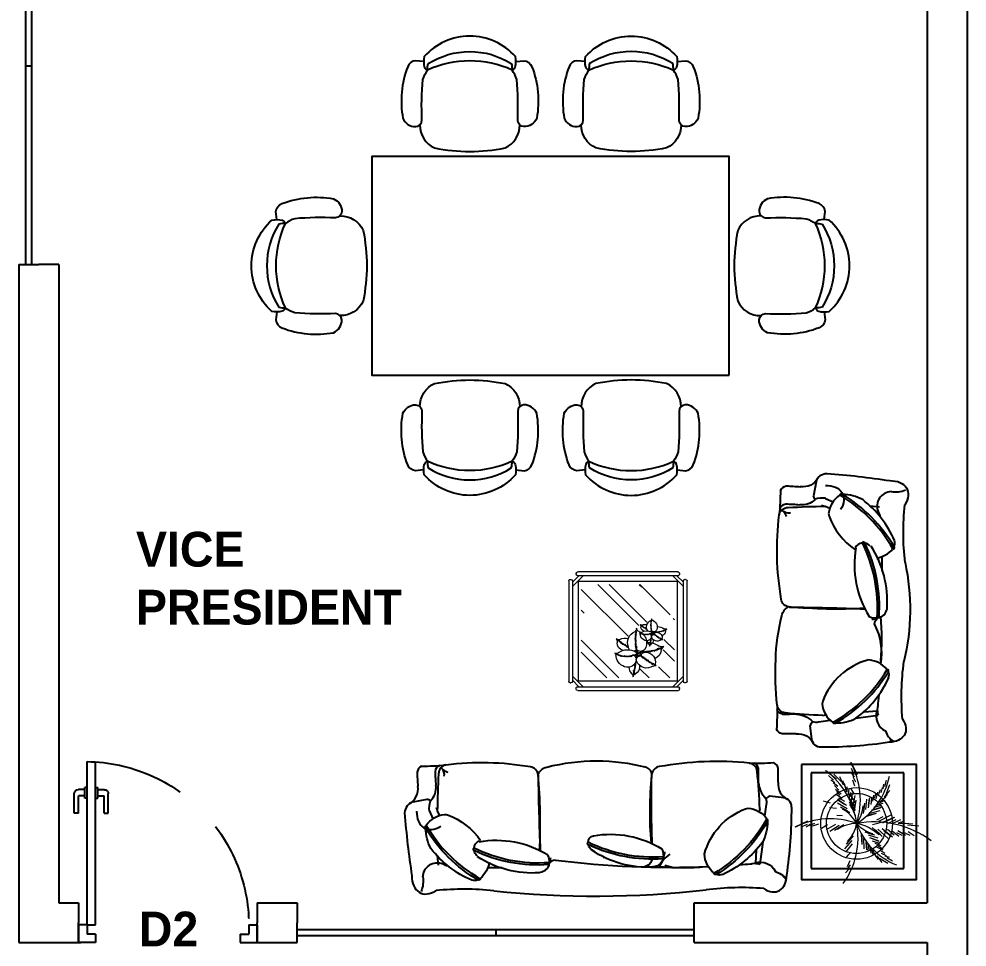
# Model space of a CAD drawing. Header units: inches. Extents: x 484217 to 497210, y -26946 to -21493.
# Drawn here: x 487793.5 to 488008.2, y -24753.9 to -24543.6 of the extents above; entities that cross this region are included whole.
import ezdxf

# ---------------------------------------------------------------- set-up
doc = ezdxf.new("R2010")
doc.units = ezdxf.units.IN
doc.header["$LTSCALE"] = 20
doc.header["$MEASUREMENT"] = 0
doc.linetypes.add('DASHED', pattern=[0.75, 0.5, -0.25])
doc.linetypes.add('TRATTEGGIATA2', pattern=[9.525, 6.35, -3.175])
for name, color, linetype, lineweight in [('COL HATCH', 56, 'Continuous', 0), ('I-ANNO-TEXT', 7, 'Continuous', 18), ('steps', 165, 'Continuous', 9), ('TREE', 94, 'Continuous', 0)]:
    doc.layers.add(name, color=color, linetype=linetype, lineweight=lineweight)
for name, color, linetype in [('furniture', 4, 'Continuous'), ('GLAZING', 4, 'Continuous'), ('I-DOORS', 104, 'Continuous'), ('I-FURN', 4, 'Continuous'), ('I-WALL-IN', 3, 'Continuous')]:
    doc.layers.add(name, color=color, linetype=linetype)
doc.styles.add('DIM_FONT', font='SIMPLEX', dxfattribs={"width": 0.8})
doc.styles.add('MICRO', font='')
doc.styles.get('MICRO').set_extended_font_data('MicrogrammaSSi', bold=True)

# ---------------------------------------------------------------- blocks, each defined once
blk = doc.blocks.new('wchair')
at = {"linetype": 'ByBlock'}
for points in [[(251.2, -134.6, 0.299055), (177.5, -17.7, 0.045852), (0, 0, 0.045852), (-177.5, -17.7, 0.299055), (-251.2, -134.6)], [(-232.3, -453), (-273, -457, -0.28495), (-312.8, -426.9, -0.135714), (-337, -167.6, -0.303307), (-272.5, -125.2, -0.392328), (-241.2, -157.6, 0.028942), (-236.9, -362.4, 0.074155), (-212.5, -409.5)], [(232.3, -453), (273, -457, 0.28495), (312.8, -426.9, 0.135714), (337, -167.6, 0.303307), (272.5, -125.2, 0.392328), (241.2, -157.6, -0.028942), (236.9, -362.4, -0.074155), (212.5, -409.5)], [(-212.5, -409.5, 0.108081), (0, -456.2, 0.108081), (212.5, -409.5)]]:
    blk.add_lwpolyline(points, format="xyb", dxfattribs=at)
blk.add_lwpolyline([(0, -580.8, 0.214073), (229.7, -477.4, 0.112734), (229, -425.4, 0.249489), (212.5, -409.5, -0.087262), (209, -442.7, -0.141042), (0, -502.9, -0.141042), (-209, -442.7, -0.087262), (-212.5, -409.5, 0.249489), (-229, -425.4, 0.112734), (-229.7, -477.4, 0.214073)], format="xyb", close=True, dxfattribs=at)
blk = doc.blocks.new('YDYTFUFY')
blk.add_lwpolyline([(-550, -1800), (550, -1800), (550, 0), (-550, 0)], close=True)
at = {"xscale": -1}
for p, rotation in [((0, 25), 180), ((-575, -493.8), 270), ((575, -1306.2), 90)]:
    blk.add_blockref('wchair', p, dxfattribs=dict(at, rotation=rotation))
for p, rotation in [((575, -493.8), 90), ((-575, -1306.2), 270)]:
    blk.add_blockref('wchair', p, dxfattribs=dict(rotation=rotation))
blk.add_blockref('wchair', (0, -1825))
blk = doc.blocks.new('door 1')
for p, q in [((85.7, 0), (0, 0)), ((0, -90), (0, 0)), ((85.7, -42.9), (85.7, 0)), ((814.3, 0), (900, 0)), ((814.3, -42.9), (814.3, 0)), ((900, -90), (900, 0)), ((85.7, -42.9), (42.9, -42.9)), ((42.9, -90), (42.9, -42.9)), ((42.9, -90), (42.9, -42.9)), ((814.3, -42.9), (857.1, -42.9)), ((857.1, -90), (857.1, -42.9)), ((857.1, -90), (857.1, -42.9)), ((42.9, -90), (0, -90)), ((42.9, -90), (42.9, -910.9)), ((42.9, -90), (85.7, -90)), ((85.7, -90), (85.7, -909.2)), ((857.1, -90), (900, -90)), ((857.1, -90), (857.1, -90)), ((-21.4, -652.1), (-21.4, -748.5)), ((0, -652.1), (-21.4, -652.1)), ((0, -652.1), (0, -737.8)), ((128.6, -652.1), (128.6, -737.8)), ((128.6, -652.1), (150, -652.1)), ((150, -652.1), (150, -748.5)), ((32.1, -737.8), (0, -737.8)), ((32.1, -727.1), (32.1, -780.7)), ((42.9, -727.1), (32.1, -727.1)), ((85.7, -727.1), (96.4, -727.1)), ((96.4, -727.1), (96.4, -780.7)), ((96.4, -737.8), (128.6, -737.8)), ((32.1, -770), (0, -770)), ((42.9, -780.7), (32.1, -780.7)), ((85.7, -780.7), (96.4, -780.7)), ((96.4, -770), (128.6, -770))]:
    blk.add_line(p, q)
at = {"linetype": 'DASHED', "ltscale": 50}
blk.add_arc((32.1, -85.7), 825.3, 270.745, 1.3972, dxfattribs=at)
for centre, start, end in [((0, -748.5), 180, 270), ((128.6, -748.5), 270, 0)]:
    blk.add_arc(centre, 21.4, start, end)
blk = doc.blocks.new('pivot door')
blk.add_line((-188253.1, -329835.2), (-188265.1, -329835.2))
at = {"layer": 'I-DOORS', "rotation": 180}
blk.add_blockref('door 1', (-188253.1, -329835.2), dxfattribs=at)
blk = doc.blocks.new('S2')
for p, q in [((7762.35, -14856.62, -259.97), (7762.67, -14859.42, -259.97)), ((7753.34, -14860.91, -259.97), (7748.8, -14861.51, -259.97)), ((7760.95, -14860.18, -259.97), (7758.62, -14860.52, -259.97)), ((7751.69, -14862.25, -259.97), (7748.99, -14862.41, -259.97)), ((7760.07, -14861.48, -259.97), (7759.49, -14861.64, -259.97)), ((7748.63, -14880.88, -259.97), (7748.13, -14879.09, -259.97)), ((7749.31, -14926.12, -259.97), (7748.99, -14926.09, -259.97)), ((7759.69, -14927.33, -259.97), (7758.76, -14926.88, -259.97)), ((7750.55, -14927.36, -259.97), (7748.62, -14927.15, -259.97)), ((7759.67, -14928.91, -259.97), (7758.11, -14928.21, -259.97)), ((7761.55, -14932.25, -259.97), (7762.1, -14929.41, -259.97))]:
    blk.add_line(p, q)
for centre, radius, start, end in [((7745.72, -14856.76, -259.97), 0.616, 8.7812, 93.9649), ((7743.31, -14859.65, -259.97), 4.23, 18.3155, 55.9507), ((7745.85, -14861.35, -259.97), 3.37, 340.5988, 64.1181), ((7765.67, -14877.75, -259.97), 20.87, 126.211, 155.6473), ((7772.47, -14886.19, -259.97), 30.23, 119.7403, 148.4853), ((7772.56, -14886.11, -259.97), 29.81, 119.0947, 149.1796), ((7757.31, -14868.59, -259.97), 8.65, 88.8606, 117.33), ((7757.13, -14860.63, -259.97), 0.443, 39.8439, 118.628), ((7757.69, -14860.33, -259.97), 0.443, 39.8439, 118.628), ((7754.82, -14864.41, -259.97), 5.44, 5.7587, 53.0793), ((7761.46, -14862.87, -259.97), 2.74, 73.9254, 100.567), ((7746.03, -14862.56, -259.97), 2.96, 350.1248, 20.6755), ((7747.16, -14859.41, -259.97), 13.9, 285.5795, 338.8469), ((7755.74, -14863.39, -259.97), 4.51, 346.6525, 354.1346), ((7748.43, -14869.71, -259.97), 1.84, 162.4808, 201.9814), ((7746.99, -14870.55, -259.97), 0.317, 154.9879, 265.1659), ((7751.1, -14867.53, -259.97), 5.27, 219.3724, 267.7984), ((7750.61, -14883.48, -259.97), 2.37, 111.6844, 176.7174), ((7750.53, -14884.49, -259.97), 3.31, 64.4192, 103.7949), ((7780.07, -14883.47, -259.97), 30.23, 175.8431, 205.4794), ((7780.05, -14883.36, -259.97), 29.81, 175.8712, 206.1737), ((7734.82, -14891.99, -259.97), 20.1, 350.0386, 31.4635), ((7767.75, -14884.64, -259.97), 19.54, 175.7144, 214.9476), ((7667.25, -14893.21, -259.97), 83, 359.8284, 0.0534), ((7753.15, -14894.66, -259.97), 1.84, 219.4749, 258.9755), ((7753.32, -14895.18, -259.97), 1.33, 269.1855, 347.4425), ((7753.07, -14896.33, -259.97), 0.317, 211.982, 322.16), ((7749.43, -14906.79, -259.97), 2.37, 111.6844, 176.7174), ((7749.34, -14907.8, -259.97), 3.31, 64.4192, 103.7949), ((7778.89, -14906.79, -259.97), 30.23, 175.8431, 205.4794), ((7778.87, -14906.67, -259.97), 29.81, 175.8712, 206.1737), ((7733.63, -14915.31, -259.97), 20.1, 350.0386, 31.4635), ((7768.08, -14907.81, -259.97), 21.05, 176.4198, 212.5768), ((7749.96, -14921.96, -259.97), 5.27, 98.2953, 139.4232), ((7666.06, -14916.52, -259.97), 83, 359.8284, 0.0534), ((7747.33, -14919.73, -259.97), 1.84, 156.8142, 196.3147), ((7745.91, -14918.86, -259.97), 0.317, 93.6296, 203.8077), ((7771.72, -14903.76, -259.97), 30.23, 210.3103, 239.0553), ((7771.8, -14903.84, -259.97), 29.81, 209.616, 239.7009), ((7751.97, -14917.98, -259.97), 1.84, 219.4749, 258.9755), ((7751.95, -14917.98, -259.97), 1.84, 275.1665, 333.9249), ((7745.85, -14930, -259.97), 13.9, 19.9487, 55.855), ((7764.74, -14912.05, -259.97), 20.87, 203.1482, 232.5846), ((7751.88, -14919.64, -259.97), 0.317, 211.982, 322.16), ((7746.15, -14927.29, -259.97), 2.98, 271.7294, 21.6449), ((7753.61, -14925.16, -259.97), 5.44, 305.7162, 353.0368), ((7754.51, -14926.2, -259.97), 4.51, 4.6609, 12.1431), ((7756.19, -14921.03, -259.97), 8.65, 241.4655, 269.9349), ((7760.28, -14924.27, -259.97), 4.68, 262.4886, 288.6858), ((7745.4, -14935.78, -259.97), 5.57, 81.3598, 112.0844), ((7756.43, -14929.29, -259.97), 0.443, 240.1676, 318.9516)]:
    blk.add_arc(centre, radius, start, end)
at = {"extrusion": (0, 0, -1)}
for centre, major_axis, ratio, start_param, end_param in [((7764.07, -14980.81, -259.97), (-14.05, 125.27), 0.840101, -0.033285, 0.098345), ((7760.44, -14856.74, -259.97), (-1.92, 0.02), 0.909091, 1.5507, 3.064927), ((7748.69, -14860.12, -259.97), (-5.33, 2.45), 0.618231, -0.782341, 0.90137), ((7765.23, -14854.64, -259.97), (-3.45, 0.04), 0.909091, 4.616161, 5.890683), ((7767.64, -14913.79, -259.97), (-61.66, 0.65), 0.909091, 1.527079, 1.573647), ((7767.94, -14859.21, -259.97), (-1.68, 0.02), 0.909091, 1.838774, 2.80094), ((7887.33, -14863.6, -259.97), (-117.9, 2.34), 0.701645, -0.028543, 0.03079), ((7677.69, -14865.16, -259.97), (-66.33, 0.7), 0.909091, 3.056167, 3.251523), ((7759.35, -14858.41, -259.97), (-3.5, 0.04), 0.909091, 3.452305, 3.740947), ((7765.58, -14853.88, -259.97), (-0.07, 7.87), 0.730686, 3.178935, 3.779527), ((7755.81, -14958.22, -259.97), (-106.5, 1.12), 0.909091, 1.601237, 1.67337), ((7767.55, -14917.78, -259.97), (-61.66, 0.65), 0.909091, 1.527079, 1.573647), ((7767.52, -14863.75, -259.97), (-1.92, 0.02), 0.909091, 1.671525, 3.054326), ((7767.85, -14863.2, -259.97), (-1.68, 0.02), 0.909091, 1.838774, 2.80094), ((7918.72, -14877.14, -259.97), (-170.47, 1.79), 0.909091, 0.062984, 0.077367), ((7750.8, -14863.53, -259.97), (-1.92, 0.02), 0.909091, 0.073573, 0.254317), ((7625.76, -14867.33, -259.97), (-143.96, 5.46), 0.676516, 3.047551, 3.236619), ((7906.15, -14894.69, -259.97), (0.61, 182.63), 0.897038, 4.593422, 4.831356), ((7918.77, -14885.56, -259.97), (-56.67, 170.11), 0.945934, -1.364547, -1.189534), ((7918.56, -14877.6, -259.97), (-170.46, 0.69), 0.536179, -0.0526, 0.047155), ((7748.93, -14879.86, -259.97), (2.27, 2.13), 0.476848, 1.109479, 2.221764), ((7750.23, -14881.6, -259.97), (-1.92, 0.02), 0.909091, -0.24465, -0.078017), ((7751.35, -14882.61, -259.97), (-1.92, 0.02), 0.909091, 1.024067, 1.570796), ((7766.81, -14881.83, -259.97), (-1.92, 0.02), 0.909091, 3.234144, 4.611498), ((7765.41, -14862.06, -259.97), (71.88, 1.3), 0.30023, 1.544001, 1.749104), ((7759.78, -14787.96, -259.97), (1.28, 96), 0.86194, 3.038922, 3.206734), ((7766.43, -14885.27, -259.97), (2.24, 0.26), 0.837773, -1.064914, 0.027587), ((7625.34, -14892.05, -259.97), (-144.49, 3.91), 0.529908, 2.993004, 3.260063), ((7747.75, -14903.17, -259.97), (-1.92, 0.02), 0.909091, 3.141593, 4.144269), ((7750.16, -14905.92, -259.97), (-1.92, 0.02), 0.909091, 1.024067, 1.570796), ((7766.82, -14903.87, -259.97), (0.04, 2.94), 0.649613, 1.947736, 2.930335), ((7770.3, -14486.68, -259.97), (297.02, 297.02), 1, 2.364112, 2.400713), ((7712.18, -17282.93, -259.97), (47.25, 2376.62), 0.211754, -0.015411, 0.015411), ((7766.76, -14908.45, -259.97), (-1.92, 0.02), 0.909091, 1.670835, 3.049052), ((7622.31, -14920.4, -259.97), (147.21, 3.45), 0.627362, -0.093877, 0.09313), ((7922.42, -14914.98, -259.97), (-174.26, 1.83), 0.909091, -0.02429, -0.005812), ((7677.41, -14921.74, -259.97), (-66.33, 0.7), 0.909091, 3.031662, 3.227019), ((7750.46, -14925.16, -259.97), (-1.92, 0.02), 0.909091, -0.644287, -0.073581), ((7761.41, -14927.27, -259.97), (5.24, 2.6), 0.644336, 2.2077, 3.955564), ((7767.24, -14927.78, -259.97), (-0.43, 1.87), 0.909091, 0, 1.002676), ((7767.19, -14925.33, -259.97), (-1.92, 0.02), 0.909091, 3.260925, 4.643725), ((7769.35, -14924.79, -259.97), (-0.43, 1.87), 0.909091, 4.16566, 4.712389), ((7767.4, -14926.28, -259.97), (-1.68, 0.02), 0.909091, 3.51431, 4.476477), ((7886.7, -14933.56, -259.97), (-117.81, 5.04), 0.710878, -0.023974, 0.035359), ((7748.26, -14928.25, -259.97), (5.24, 2.6), 0.644336, 2.2077, 3.955564), ((7736.37, -14313.11, -259.97), (-675.96, 7.11), 0.909091, 4.657058, 4.668338), ((7758.96, -14930.25, -259.97), (-3.39, 0.04), 0.909091, 1.877441, 2.006467), ((7764.44, -14930.71, -259.97), (-3.45, 0.04), 0.909091, 0.681701, 1.699089), ((7758.73, -14930.25, -259.97), (-3.5, 0.04), 0.909091, 2.622382, 2.862945), ((7770.17, -14871.76, -259.97), (-61.66, 0.65), 0.909091, -1.541581, -1.495014), ((7767.27, -14929.95, -259.97), (-1.68, 0.02), 0.909091, 3.51431, 4.476477), ((7784.65, -14682.24, -259.97), (37.05, 250.44), 0.806916, 3.083864, 3.147073), ((7759.21, -14931.82, -259.97), (-2.39, 0.03), 0.909091, 3.32703, 4.655766), ((7764.31, -14934.38, -259.97), (-3.45, 0.04), 0.909091, 0.424568, 1.699089), ((7770.04, -14875.43, -259.97), (-61.66, 0.65), 0.909091, -1.541581, -1.495014)]:
    blk.add_ellipse(centre, major_axis=major_axis, ratio=ratio, start_param=start_param, end_param=end_param, dxfattribs=at)
blk.add_ellipse((7750.33, -14885.12, -259.97), major_axis=(2.01, 0.67), ratio=0.819488, start_param=1.451799, end_param=2.752557)
blk = doc.blocks.new('S3')
for p, q in [((-4.5, 26.98), (-4.19, 24.19)), ((-5.9, 23.43), (-8.24, 23.08)), ((-13.52, 22.7), (-18.05, 22.09)), ((-15.17, 21.35), (-17.87, 21.19)), ((-6.79, 22.13), (-7.36, 21.96)), ((-16.43, -20.65), (-18.35, -20.43)), ((-17.66, -19.4), (-17.99, -19.37)), ((-7.29, -20.61), (-8.21, -20.16)), ((-7.3, -22.19), (-8.87, -21.49)), ((-5.43, -25.53), (-4.87, -22.7))]:
    blk.add_line(p, q)
for centre, radius, start, end in [((-21.14, 26.85), 0.616, 8.7812, 93.9649), ((-23.55, 23.96), 4.23, 18.3155, 55.9507), ((-21, 22.26), 3.37, 340.5988, 64.1181), ((5.62, -2.59), 30.23, 119.7403, 148.4853), ((5.71, -2.51), 29.81, 119.0947, 149.1796), ((-9.55, 15.01), 8.65, 88.8606, 117.33), ((-9.73, 22.98), 0.443, 39.8439, 118.628), ((-9.17, 23.28), 0.443, 39.8439, 118.628), ((-12.04, 19.19), 5.44, 5.7587, 53.0793), ((-5.4, 20.73), 2.74, 73.9254, 100.567), ((-1.19, 5.85), 20.87, 126.211, 155.6473), ((-20.83, 21.04), 2.96, 350.1248, 20.6755), ((-11.12, 20.21), 4.51, 346.6525, 354.1346), ((-19.69, 24.2), 13.9, 285.5795, 338.8469), ((-18.43, 13.89), 1.84, 162.4808, 201.9814), ((-19.87, 13.06), 0.317, 154.9879, 265.1659), ((-15.76, 16.07), 5.27, 219.3724, 267.7984), ((-17.55, -0.07), 2.37, 111.6844, 176.7174), ((-17.63, -1.08), 3.31, 64.4192, 103.7949), ((11.91, -0.07), 30.23, 175.8431, 205.4794), ((11.89, 0.05), 29.81, 175.8712, 206.1737), ((1.11, -1.09), 21.05, 176.4198, 212.5768), ((-33.34, -8.59), 20.1, 350.0386, 31.4635), ((-17.02, -15.25), 5.27, 98.2953, 139.4232), ((-100.91, -9.8), 83, 359.8284, 0.0534), ((-19.64, -13.01), 1.84, 156.8142, 196.3147), ((-2.24, -5.34), 20.87, 203.1482, 232.5846), ((-21.07, -12.14), 0.317, 93.6296, 203.8077), ((4.74, 2.96), 30.23, 210.3103, 239.0553), ((4.83, 2.88), 29.81, 209.616, 239.7009), ((-15.01, -11.26), 1.84, 219.4749, 258.9755), ((-15.09, -12.92), 0.317, 211.982, 322.16), ((-15.03, -11.27), 1.84, 275.1665, 333.9249), ((-21.12, -23.28), 13.9, 19.9487, 55.855), ((-13.37, -18.44), 5.44, 305.7162, 353.0368), ((-12.47, -19.48), 4.51, 4.6609, 12.1431), ((-20.83, -20.58), 2.98, 271.7294, 21.6449), ((-10.79, -14.32), 8.65, 241.4655, 269.9349), ((-10.54, -22.57), 0.443, 240.1676, 318.9516), ((-6.69, -17.56), 4.68, 262.4886, 288.6858), ((-21.57, -29.06), 5.57, 81.3598, 112.0844)]:
    blk.add_arc(centre, radius, start, end)
at = {"extrusion": (0, 0, -1)}
for centre, major_axis, ratio, start_param, end_param in [((-18.17, 23.48), (-5.33, 2.45), 0.618231, -0.782341, 0.90137), ((-2.79, -97.21), (-14.05, 125.27), 0.840101, -0.033285, 0.098345), ((-6.42, 26.87), (-1.92, 0.02), 0.909091, 1.5507, 3.064927), ((-1.62, 28.97), (-3.45, 0.04), 0.909091, 4.616161, 5.890683), ((0.78, -30.18), (-61.66, 0.65), 0.909091, 1.527079, 1.573647), ((1.09, 24.4), (-1.68, 0.02), 0.909091, 1.838774, 2.80094), ((-7.51, 25.19), (-3.5, 0.04), 0.909091, 3.452305, 3.740947), ((-1.27, 29.72), (-0.07, 7.87), 0.730686, 3.178935, 3.779527), ((120.48, 20), (-117.9, 2.34), 0.701645, -0.028543, 0.03079), ((-89.16, 18.44), (-66.33, 0.7), 0.909091, 3.056167, 3.251523), ((-11.04, -74.61), (-106.5, 1.12), 0.909091, 1.601237, 1.67337), ((0.69, -34.17), (-61.66, 0.65), 0.909091, 1.527079, 1.573647), ((0.66, 19.85), (-1.92, 0.02), 0.909091, 1.671525, 3.054326), ((1, 20.41), (-1.68, 0.02), 0.909091, 1.838774, 2.80094), ((151.87, 6.46), (-170.47, 1.79), 0.909091, 0.062984, 0.077367), ((-16.05, 20.08), (-1.92, 0.02), 0.909091, 0.073573, 0.254317), ((-141.1, 16.27), (-143.96, 5.46), 0.676516, 3.047551, 3.142088), ((139.23, -1.09), (-163.81, 2.13), 0.520486, -0.118967, 0.118967), ((150.09, 31.58), (168.67, 24), 0.27373, 3.051703, 3.226716), ((151.71, 6), (-170.46, 0.69), 0.536179, -0.0526, 0.047155), ((-141.63, 14.67), (-144.49, 3.91), 0.529908, 3.141593, 3.260063), ((-19.23, 3.55), (-1.92, 0.02), 0.909091, 3.141593, 4.144269), ((-16.81, 0.8), (-1.92, 0.02), 0.909091, 1.024067, 1.570796), ((3.33, 420.04), (297.02, 297.02), 1, 2.364112, 2.400713), ((-54.8, -2376.22), (47.25, 2376.62), 0.211754, -0.015411, 0.015411), ((-0.16, 2.85), (0.04, 2.94), 0.649613, 1.947736, 2.930335), ((-0.21, -1.73), (-1.92, 0.02), 0.909091, 1.670835, 3.049052), ((-144.66, -13.69), (147.21, 3.45), 0.627362, -0.093877, 0.09313), ((155.45, -8.27), (-174.26, 1.83), 0.909091, -0.02429, -0.005812), ((-89.56, -15.03), (-66.33, 0.7), 0.909091, 3.031662, 3.227019), ((-16.51, -18.44), (-1.92, 0.02), 0.909091, -0.644287, -0.073581), ((0.27, -21.07), (-0.43, 1.87), 0.909091, 0, 1.002676), ((0.21, -18.61), (-1.92, 0.02), 0.909091, 3.260925, 4.643725), ((2.38, -18.07), (-0.43, 1.87), 0.909091, 4.16566, 4.712389), ((119.73, -26.84), (-117.81, 5.04), 0.710878, -0.023974, 0.035359), ((-18.71, -21.54), (5.24, 2.6), 0.644336, 2.2077, 3.955564), ((-5.56, -20.55), (5.24, 2.6), 0.644336, 2.2077, 3.955564), ((-30.61, 593.61), (-675.96, 7.11), 0.909091, 4.657058, 4.668338), ((-8.01, -23.53), (-3.39, 0.04), 0.909091, 1.877441, 2.006467), ((-2.54, -23.99), (-3.45, 0.04), 0.909091, 0.681701, 1.699089), ((3.19, 34.95), (-61.66, 0.65), 0.909091, -1.541581, -1.495014), ((0.42, -19.56), (-1.68, 0.02), 0.909091, 3.51431, 4.476477), ((-8.25, -23.54), (-3.5, 0.04), 0.909091, 2.622382, 2.862945), ((-2.66, -27.66), (-3.45, 0.04), 0.909091, 0.424568, 1.699089), ((3.07, 31.28), (-61.66, 0.65), 0.909091, -1.541581, -1.495014), ((0.3, -23.23), (-1.68, 0.02), 0.909091, 3.51431, 4.476477), ((17.68, 224.48), (37.05, 250.44), 0.806916, 3.083864, 3.147073), ((-7.77, -25.11), (-2.39, 0.03), 0.909091, 3.32703, 4.655766)]:
    blk.add_ellipse(centre, major_axis=major_axis, ratio=ratio, start_param=start_param, end_param=end_param, dxfattribs=at)
blk = doc.blocks.new('A$C72E32A15')
at = {"layer": 'COL HATCH'}
for radius in [186.9, 156.9]:
    blk.add_circle((-136.2, -34.2), radius, dxfattribs=at)
at = {"layer": 'furniture'}
for p, q in [((-373.7, 230), (-373.7, -268.9)), ((110.8, 230), (-373.7, 230)), ((110.8, -268.9), (110.8, 230)), ((-373.7, -268.9), (110.8, -268.9))]:
    blk.add_line(p, q, dxfattribs=at)
at = {"layer": 'TREE'}
for p, q in [((-165.7, 284.7), (-133, 220.4)), ((-164.8, 254), (-150, 220.6)), ((-297.1, 242.8), (-240.4, 198.1)), ((-283.3, 215.3), (-255.8, 191.2)), ((-254.1, 222.1), (-216.3, 184.4)), ((-224.9, 210.1), (-206, 167.2)), ((-163.3, 228.7), (-148.8, 206.8)), ((-156.6, 210.4), (-142.7, 183.2)), ((-271.3, 193), (-249, 179.2)), ((-257.6, 179.2), (-233.5, 160.3)), ((-250.7, 163.8), (-228.3, 139.7)), ((-209.4, 189.5), (-190.5, 143.2)), ((-201.2, 174.3), (-188.8, 131.1)), ((-186.6, 156.4), (-186.3, 130.9)), ((-156.8, 193.5), (-146.7, 162.3)), ((-2.3, 153), (-8.9, 125.1)), ((4, 170.1), (1.1, 145.6)), ((18.2, 189.1), (8.6, 156.2)), ((35.6, 166.9), (18.3, 119.9)), ((-245.5, 144.9), (-216.3, 120.8)), ((-240.4, 132.9), (-223.2, 114)), ((-240.4, 117.4), (-211.1, 98.5)), ((-230, 100.2), (-199.1, 81.4)), ((-176.5, 145.4), (-181.1, 110.9)), ((-181, 104.5), (-148.1, 57)), ((-170.1, 126.4), (-175.9, 90.6)), ((-173.1, 121.6), (-144, 74)), ((-167, 147.1), (-148.4, 117.7)), ((-160.2, 124.7), (-166.9, 69.3)), ((-158.7, 121.2), (-164.1, 80.5)), ((-145.9, 112.4), (-156.1, 55.6)), ((-68, 99.5), (-76.1, 47.8)), ((-48.1, 114), (-52.7, 81.7)), ((-35, 120.1), (-44.3, 98)), ((-26.8, 129.2), (-35.7, 94.9)), ((-12.7, 141), (-24.4, 112.6)), ((15.7, 103.1), (-16.2, 75.5)), ((25.4, 116.1), (-6.6, 81.7)), ((36.9, 137.3), (7.8, 104.3)), ((-310.2, 83.1), (-273.6, 73.5)), ((-235.2, 91.7), (-188.8, 60.8)), ((-235.2, 72.8), (-185.3, 43.6)), ((-233.5, 88.2), (-199.1, 65.9)), ((-219.7, 52.2), (-171.6, 23)), ((-175.7, 79.3), (-144.3, 32.5)), ((-140.3, 87.3), (-149.4, 31.7)), ((-142.6, 78), (-148.3, 48.9)), ((-95.5, 70.8), (-101.4, 18.4)), ((-95.8, 61.8), (-98.1, 34.1)), ((-84.1, 92.1), (-89.3, 38.2)), ((-70.3, 96.7), (-75.7, 58.6)), ((-58.7, 98.5), (-62.6, 64.7)), ((-12.9, 57.8), (-45.6, 48.6)), ((0.8, 70.6), (-30.4, 61)), ((6.2, 83.7), (-15.4, 73.4)), ((-277.5, 49), (-241.5, 44.7)), ((-238.5, 9.2), (-209, 6.7)), ((-211.1, 47.9), (-185.3, 33.3)), ((-34.4, 17), (-85.3, 2.9)), ((-43.3, 15.3), (-70.2, 8.7)), ((-15.2, 31.7), (-67.6, 18)), ((-10.4, 48.7), (-60.2, 32.6)), ((-12.8, 46), (-49.5, 34.6)), ((0, 0), (-32.6, -17.6)), ((42.4, 8.9), (-21.7, -24.5)), ((-456.1, -51.3), (-390.5, -21.2)), ((-425.4, -51.6), (-391.4, -38.1)), ((-400, -51.1), (-377.6, -37.4)), ((-381.5, -45.1), (-353.8, -32.2)), ((-364.6, -46), (-333.1, -37)), ((-318.7, -57.9), (-288.5, -40.5)), ((-293.4, -65), (-244.7, -37.8)), ((-276.6, -73.6), (-227.9, -42.5)), ((-251.2, -69.2), (-203.3, -39.7)), ((15.4, -23.3), (-52.5, -41.9)), ((62.4, -3.6), (-1.2, -32.2)), ((57.6, -3.1), (11.1, -24.7)), ((68, -14.8), (27.5, -35)), ((93, -15.2), (53.6, -33.6)), ((110.1, -23.3), (79.5, -32.4)), ((136.8, -34), (80.7, -35.3)), ((158, -38.1), (95.7, -32.8)), ((188.4, -48.9), (130.1, -42.3)), ((-106.4, -144.2), (-110, -91.6)), ((-41.4, -95.1), (-91.6, -78.8)), ((-50.2, -93), (-76.9, -85.3)), ((-22.9, -110.6), (-74.7, -94.7)), ((-2, -101.6), (-54.8, -55.1)), ((-10.3, -93), (-37.4, -67.7)), ((28.3, -112.4), (-25.1, -63.8)), ((50.9, -105.4), (-3.3, -61.5)), ((46.1, -104.6), (6.7, -71.9)), ((59.2, -96), (25.1, -66.1)), ((83.5, -101.9), (50.1, -74.1)), ((102, -96.2), (73, -82.7)), ((118.2, -97.8), (78.7, -71.9)), ((142.7, -96.9), (105.7, -79.2)), ((163.7, -99.4), (132.2, -77.7)), ((-197.3, -166.6), (-158.9, -123.4)), ((-191.5, -184.5), (-156.9, -140.8)), ((-189, -142.2), (-152.2, -99.6)), ((-106.3, -135.2), (-107.3, -107.5)), ((-95.8, -166), (-98.8, -111.9)), ((-82.2, -171.2), (-86.1, -133)), ((-80.1, -174.1), (-85.9, -122.1)), ((-70.7, -173.5), (-73.2, -139.6)), ((-18.8, -127.8), (-67.8, -109.6)), ((-21.1, -125), (-57.3, -112.1)), ((-21.7, -136.7), (-54, -126.2)), ((-8.6, -150.2), (-39.3, -139.2)), ((-188.4, -210.6), (-166.5, -183.6)), ((-60.9, -189.5), (-64, -157)), ((-49.2, -197.4), (-54.9, -174.1)), ((-32, -210.5), (-52.7, -173.8)), ((-21.3, -222.7), (-48.5, -184.4)), ((2.1, -174.1), (-29.8, -158.5)), ((-5.2, -164.3), (-25, -150.8)), ((10.8, -190.3), (-14.7, -173.1)), ((20.4, -202.9), (-5.6, -190.8)), ((-183.9, -257.9), (-170.1, -228.2)), ((-2.7, -238.1), (-29.2, -203)), ((26.5, -242.8), (-16.1, -216.5)), ((35.9, -212.5), (12.6, -204.7)), ((51.7, -230.2), (21.5, -214.2)), ((-194.5, -292), (-177.5, -272.1)), ((-185.7, -274.7), (-168.6, -249.3))]:
    blk.add_line(p, q, dxfattribs=at)
for centre, radius, start, end in [((-515.6, 89.2), 399, 341.9764, 29.2373), ((-532.4, -81.7), 399, 6.8347, 54.0955), ((-332.4, 284.2), 374, 301.6411, 348.902), ((-317.1, -43.5), 181.1, 2.9283, 36.4186), ((-271.1, 68.9), 169.8, 322.5929, 356.0832), ((-296.4, -118.7), 181.1, 27.7865, 61.2768), ((-274.3, -408.5), 399, 69.7509, 117.0118), ((-134, -215.3), 181.1, 90.7028, 124.1931), ((-527.7, -111.4), 399, 323.8925, 11.1534), ((-314.7, -3.4), 181.1, 316.7113, 350.2015), ((-45.1, -524.6), 498.7, 53.2634, 100.5243), ((215, 94.4), 374, 200.1156, 247.3765), ((-8.2, 77.3), 169.8, 221.0674, 254.5577), ((-177.2, -256.9), 226.4, 46.0821, 79.5724)]:
    blk.add_arc(centre, radius, start, end, dxfattribs=at)
blk = doc.blocks.new('table044')
at = {"lineweight": 9}
h = blk.add_hatch(dxfattribs=at)
h.set_pattern_fill('AR-RROOF', color=0, scale=300, angle=-45, style=0)
h.set_pattern_definition([(135, (-12013604, 1621491.27), (-254.558441, 678.82251), [4500, -600, 1500, -300]), (135, (-12013780.07, 1621879.47), (494.26764, 70.003571), [900, -99, 1800, -225]), (135, (-12013529.75, 1621777.65), (-960.9581156, 1245.2150417), [2400, -420, 1200, -300])])
h.paths.add_polyline_path([(715, -315), (85, -315), (85, 315), (715, 315)])
edge = h.paths.add_edge_path(flags=16)
edge.add_line((139.7, 139.1), (151.8, 106.8))
edge.add_line((151.8, 106.8), (159.9, 88.6))
edge.add_line((159.9, 88.6), (139.7, 82.5))
edge.add_line((139.7, 82.5), (121.5, 68.4))
edge.add_line((121.5, 68.4), (107.4, 52.2))
edge.add_line((107.4, 52.2), (95.2, 48.2))
edge.add_line((95.2, 48.2), (89.2, 44.1))
edge.add_line((89.2, 44.1), (87.2, 34))
edge.add_line((87.2, 34), (119.5, 19.9))
edge.add_line((119.5, 19.9), (137.7, 5.7))
edge.add_line((137.7, 5.7), (153.8, 5.7))
edge.add_line((153.8, 5.7), (153.8, -26.6))
edge.add_line((153.8, -26.6), (178.1, -63))
edge.add_line((178.1, -63), (232.6, -93.3))
edge.add_line((232.6, -93.3), (260.9, -93.3))
edge.add_line((260.9, -93.3), (281.1, -93.3))
edge.add_line((281.1, -93.3), (273, -69.1))
edge.add_line((273, -69.1), (275, -52.9))
edge.add_line((275, -52.9), (283.1, -65))
edge.add_line((283.1, -65), (309.4, -81.2))
edge.add_line((309.4, -81.2), (335.6, -79.2))
edge.add_line((335.6, -79.2), (363.9, -81.2))
edge.add_line((363.9, -81.2), (361.9, -69.1))
edge.add_line((361.9, -69.1), (365.9, -28.7))
edge.add_line((365.9, -28.7), (365.9, 5.7))
edge.add_line((365.9, 5.7), (406.3, 27.9))
edge.add_line((406.3, 27.9), (430.6, 52.2))
edge.add_line((430.6, 52.2), (440.6, 64.3))
edge.add_line((440.6, 64.3), (424.5, 72.4))
edge.add_line((424.5, 72.4), (450.7, 74.4))
edge.add_line((450.7, 74.4), (462.9, 110.8))
edge.add_line((462.9, 110.8), (460.8, 127))
edge.add_line((460.8, 127), (483.1, 143.2))
edge.add_line((483.1, 143.2), (503.3, 161.4))
edge.add_line((503.3, 161.4), (489.1, 175.5))
edge.add_line((489.1, 175.5), (464.9, 207.8))
edge.add_line((464.9, 207.8), (446.7, 205.8))
edge.add_line((446.7, 205.8), (440.6, 232.1))
edge.add_line((440.6, 232.1), (430.6, 278.6))
edge.add_line((430.6, 278.6), (404.3, 278.6))
edge.add_line((404.3, 278.6), (382.1, 260.4))
edge.add_line((382.1, 260.4), (365.9, 242.2))
edge.add_line((365.9, 242.2), (345.7, 244.2))
edge.add_line((345.7, 244.2), (339.7, 234.1))
edge.add_line((339.7, 234.1), (315.4, 234.1))
edge.add_line((315.4, 234.1), (313.4, 248.3))
edge.add_line((313.4, 248.3), (289.2, 248.3))
edge.add_line((289.2, 248.3), (269, 236.1))
edge.add_line((269, 236.1), (228.6, 220))
edge.add_line((228.6, 220), (222.5, 193.7))
edge.add_line((222.5, 193.7), (186.1, 193.7))
edge.add_line((186.1, 193.7), (165.9, 226))
edge.add_line((165.9, 226), (157.9, 199.8))
edge.add_line((157.9, 199.8), (143.7, 163.4))
edge.add_line((143.7, 163.4), (139.7, 139.1))
at = {"color": 0, "lineweight": 9}
for p, q in [((50.6, 390), (50.6, 385)), ((60.6, 400), (739.5, 400)), ((749.5, 390), (749.5, 385)), ((0, -339.4), (0, 339.4)), ((10, 349.4), (15, 349.4)), ((25, 302.7), (97.3, 375)), ((25, 331), (69, 375)), ((25, -339.4), (25, 339.4)), ((60.6, 375), (739.5, 375)), ((65, -335), (65, 335)), ((65, 335), (735, 335)), ((775, 302.7), (702.7, 375)), ((775, 331), (731, 375)), ((735, 335), (735, -335)), ((775, 339.4), (775, -339.4)), ((790, 349.4), (785, 349.4)), ((800, 339.4), (800, -339.4)), ((271.1, 198.2), (280, 198.2)), ((277, 188.7), (271.1, 198.2)), ((276, 204.5), (284.9, 202.4)), ((280, 198.2), (276, 204.5)), ((280, 211.9), (288.8, 211.9)), ((284.9, 202.4), (280, 211.9)), ((281.9, 220.3), (289.8, 221.4)), ((288.8, 211.9), (281.9, 220.3)), ((286.8, 227.7), (292.7, 227.7)), ((289.8, 221.4), (286.8, 227.7)), ((348.9, 226.6), (343.9, 227.8)), ((345.6, 219.5), (351.6, 223)), ((351.6, 218.9), (345.6, 219.5)), ((346.7, 224.2), (348.9, 226.6)), ((351.6, 223), (346.7, 224.2)), ((350, 216), (351.6, 218.9)), ((354.4, 215.4), (350, 216)), ((351.6, 212.4), (354.4, 215.4)), ((356.5, 212.4), (351.6, 212.4)), ((353.8, 208.9), (356.5, 212.4)), ((357.6, 208.3), (353.8, 208.9)), ((355.4, 205.4), (357.6, 208.3)), ((360.4, 205.4), (355.4, 205.4)), ((357.6, 202.4), (360.4, 205.4)), ((364.8, 203.6), (357.6, 202.4)), ((360.4, 198.3), (364.8, 203.6)), ((365.3, 198.9), (360.4, 198.3)), ((363.7, 195.3), (365.3, 198.9)), ((368.1, 195.9), (363.7, 195.3)), ((365.9, 191.8), (368.1, 195.9)), ((393.3, 200.1), (398.2, 201.2)), ((397.7, 196.5), (393.3, 200.1)), ((393.9, 204.8), (397.7, 207.1)), ((398.2, 201.2), (393.9, 204.8)), ((394.4, 213.6), (399.3, 214.2)), ((398.2, 209.5), (394.4, 213.6)), ((394.4, 193), (397.7, 196.5)), ((396.6, 190), (394.4, 193)), ((395, 209.5), (398.2, 209.5)), ((397.7, 207.1), (395, 209.5)), ((395.5, 218.3), (400.4, 219.5)), ((399.3, 214.2), (395.5, 218.3)), ((397.1, 222.5), (401, 223)), ((400.4, 219.5), (397.1, 222.5)), ((397.7, 228.9), (402.6, 228.9)), ((401, 223), (397.7, 228.9)), ((399.9, 233.7), (403.7, 233.1)), ((402.6, 228.9), (399.9, 233.7)), ((400.4, 238.4), (405.4, 238.4)), ((403.7, 233.1), (400.4, 238.4)), ((403.2, 241.9), (408.1, 240.7)), ((405.4, 238.4), (403.2, 241.9)), ((405.4, 246), (410.3, 246)), ((408.1, 240.7), (405.4, 246)), ((406.5, 250.7), (410.9, 251.3)), ((410.3, 246), (406.5, 250.7)), ((409.2, 254.9), (412.5, 254.9)), ((410.9, 251.3), (409.2, 254.9)), ((179.1, 177.1), (170.2, 179.3)), ((173.2, 164.5), (184, 170.8)), ((184, 163.5), (173.2, 164.5)), ((175.1, 172.9), (179.1, 177.1)), ((184, 170.8), (175.1, 172.9)), ((181, 158.2), (184, 163.5)), ((188.9, 157.1), (181, 158.2)), ((184, 151.9), (188.9, 157.1)), ((192.8, 151.9), (184, 151.9)), ((187.9, 145.6), (192.8, 151.9)), ((194.7, 144.5), (187.9, 145.6)), ((190.8, 139.3), (194.7, 144.5)), ((199.6, 139.3), (190.8, 139.3)), ((194.7, 134), (199.6, 139.3)), ((207.5, 136.1), (194.7, 134)), ((199.6, 126.6), (207.5, 136.1)), ((258.4, 129.8), (267.2, 131.9)), ((266.2, 123.5), (258.4, 129.8)), ((259.4, 138.2), (266.2, 142.4)), ((267.2, 131.9), (259.4, 138.2)), ((260.4, 154), (269.2, 155)), ((267.2, 146.6), (260.4, 154)), ((261.4, 146.6), (267.2, 146.6)), ((266.2, 142.4), (261.4, 146.6)), ((262.3, 162.4), (271.1, 164.5)), ((269.2, 155), (262.3, 162.4)), ((265.3, 169.8), (272.1, 170.8)), ((271.1, 164.5), (265.3, 169.8)), ((266.2, 181.4), (275.1, 181.4)), ((272.1, 170.8), (266.2, 181.4)), ((270.2, 189.8), (277, 188.7)), ((275.1, 181.4), (270.2, 189.8)), ((309.4, 146.4), (310.5, 149.9)), ((310.5, 149.9), (311, 147)), ((311, 147), (313.2, 152.9)), ((313.2, 152.9), (314.3, 147.6)), ((314.3, 147.6), (317, 152.3)), ((317, 152.3), (317.6, 148.8)), ((317.6, 148.8), (320.3, 152.3)), ((320.3, 152.3), (322.5, 147)), ((322.5, 147), (325.3, 154.7)), ((325.3, 154.7), (326.4, 149.9)), ((326.4, 149.9), (329.7, 153.5)), ((329.7, 153.5), (331.9, 150.5)), ((331.9, 150.5), (333, 156.4)), ((333, 156.4), (335.1, 152.3)), ((335.1, 152.3), (337.3, 155.3)), ((337.3, 155.3), (340.1, 151.7)), ((340.1, 151.7), (341.7, 156.4)), ((341.7, 156.4), (343.4, 152.3)), ((343.4, 152.3), (346.1, 155.8)), ((346.1, 155.8), (346.7, 154.1)), ((346.7, 154.1), (349.4, 158.2)), ((349.4, 158.2), (351.1, 154.7)), ((371.4, 191.8), (365.9, 191.8)), ((368.1, 188.9), (371.4, 191.8)), ((373.6, 188.9), (368.1, 188.9)), ((370.3, 185.3), (373.6, 188.9)), ((375.2, 186.5), (370.3, 185.3)), ((371.9, 181.8), (375.2, 186.5)), ((377.4, 183.5), (371.9, 181.8)), ((375.2, 177.7), (377.4, 183.5)), ((378.5, 180.6), (375.2, 177.7)), ((375.7, 137), (380.7, 137.6)), ((380.7, 134.6), (375.7, 137)), ((375.7, 132.3), (380.7, 134.6)), ((379.6, 130.5), (375.7, 132.3)), ((375.7, 128.1), (379.6, 130.5)), ((380.1, 125.2), (375.7, 128.1)), ((377.4, 141.7), (382.3, 141.7)), ((380.7, 137.6), (377.4, 141.7)), ((379, 144.6), (382.3, 144.6)), ((382.3, 141.7), (379, 144.6)), ((382.3, 144.6), (379.6, 147.6)), ((392.4, 161), (388.4, 164.7)), ((392.2, 181.2), (396, 181.8)), ((395.5, 178.8), (392.2, 181.2)), ((394.9, 157.3), (392.4, 161)), ((393.3, 188.9), (396.6, 190)), ((397.7, 185.3), (393.3, 188.9)), ((393.9, 183.5), (397.7, 185.3)), ((396, 181.8), (393.9, 183.5)), ((394.9, 161.5), (398.8, 156.2)), ((404.8, 157.6), (407, 162.3)), ((407, 162.3), (409.8, 156.4)), ((409.8, 156.4), (413.6, 161.7)), ((413.6, 161.7), (416.3, 155.3)), ((416.3, 155.3), (419.1, 160)), ((419.1, 160), (422.4, 155.3)), ((422.4, 155.3), (425.1, 159.4)), ((425.1, 159.4), (427.3, 154.7)), ((427.3, 154.7), (429.5, 158.8)), ((429.5, 158.8), (433.4, 154.7)), ((433.4, 154.7), (435.6, 159.4)), ((435.6, 159.4), (438.8, 152.9)), ((438.8, 152.9), (442.7, 158.8)), ((442.7, 158.8), (444.9, 153.5)), ((444.9, 153.5), (447.6, 158.8)), ((447.6, 158.8), (450.4, 154.7)), ((450.4, 154.7), (452, 158.8)), ((452, 158.8), (455.9, 154.7)), ((455.9, 154.7), (458, 159.4)), ((458, 159.4), (461.3, 155.3)), ((461.3, 155.3), (463.5, 159.4)), ((463.5, 159.4), (467.4, 155.8)), ((467.4, 155.8), (469, 160.6)), ((469, 160.6), (471.8, 157.6)), ((208.4, 127.7), (199.6, 126.6)), ((205.5, 121.4), (208.4, 127.7)), ((213.3, 122.4), (205.5, 121.4)), ((209.4, 115), (213.3, 122.4)), ((219.2, 115), (209.4, 115)), ((213.3, 109.8), (219.2, 115)), ((223.1, 109.8), (213.3, 109.8)), ((217.3, 103.5), (223.1, 109.8)), ((226.1, 105.6), (217.3, 103.5)), ((220.2, 97.1), (226.1, 105.6)), ((230, 100.3), (220.2, 97.1)), ((226.1, 89.8), (230, 100.3)), ((232, 95), (226.1, 89.8)), ((256.8, 60), (249.7, 66.7)), ((256.5, 96.1), (263.3, 97.1)), ((262.3, 91.9), (256.5, 96.1)), ((258.4, 109.8), (264.3, 111.9)), ((266.2, 103.5), (258.4, 109.8)), ((259.4, 100.3), (266.2, 103.5)), ((263.3, 97.1), (259.4, 100.3)), ((260.4, 117.1), (266.2, 123.5)), ((264.3, 111.9), (260.4, 117.1)), ((375.2, 115.8), (379.6, 117.5)), ((380.7, 111.6), (375.2, 115.8)), ((375.7, 124), (380.1, 125.2)), ((379, 121.1), (375.7, 124)), ((375.7, 119.3), (379, 121.1)), ((379.6, 117.5), (375.7, 119.3)), ((376.8, 111), (380.7, 111.6)), ((379, 108.7), (376.8, 111)), ((376.8, 106.9), (379, 108.7)), ((381.2, 105.7), (376.8, 106.9)), ((377.4, 102.8), (381.2, 105.7)), ((381.2, 101.6), (377.4, 102.8)), ((377.9, 98.1), (381.2, 101.6)), ((383.4, 96.9), (377.9, 98.1)), ((379.6, 93.4), (383.4, 96.9)), ((382.9, 93.4), (379.6, 93.4)), ((381.2, 91), (382.9, 93.4)), ((385.1, 91), (381.2, 91)), ((382.3, 87.5), (385.1, 91)), ((386.7, 87.5), (382.3, 87.5)), ((384.5, 84.5), (386.7, 87.5)), ((387.8, 85.7), (384.5, 84.5)), ((410.9, 125.2), (414.2, 127.5)), ((414.2, 127.5), (411.4, 124.6)), ((411.4, 124.6), (416.3, 124.6)), ((416.3, 124.6), (414.2, 121.7)), ((414.2, 121.7), (419.1, 121.7)), ((419.1, 121.7), (416.9, 118.1)), ((416.9, 118.1), (422.4, 118.1)), ((422.4, 118.1), (419.6, 114.6)), ((419.6, 114.6), (423.5, 111)), ((423.5, 111), (421.3, 108.7)), ((421.3, 108.7), (425.7, 108.7)), ((425.7, 108.7), (424.6, 102.2)), ((424.6, 102.2), (431.2, 104)), ((431.2, 104), (429.5, 97.5)), ((429.5, 97.5), (433.9, 99.3)), ((433.9, 99.3), (432.3, 95.7)), ((432.3, 95.7), (437.7, 95.7)), ((437.7, 95.7), (437.2, 88.1)), ((437.2, 88.1), (441, 89.8)), ((441, 89.8), (439.9, 86.3)), ((108.5, 34), (110.5, 40.3)), ((110.5, 40.3), (111.5, 35)), ((111.5, 35), (115.4, 45.6)), ((115.4, 45.6), (117.3, 36.1)), ((117.3, 36.1), (122.2, 44.5)), ((122.2, 44.5), (123.2, 38.2)), ((123.2, 38.2), (128.1, 44.5)), ((128.1, 44.5), (132, 35)), ((132, 35), (136.9, 48.7)), ((136.9, 48.7), (138.9, 40.3)), ((138.9, 40.3), (144.8, 46.6)), ((144.8, 46.6), (148.7, 41.4)), ((148.7, 41.4), (150.6, 51.9)), ((150.6, 51.9), (154.6, 44.5)), ((154.6, 44.5), (158.5, 49.8)), ((158.5, 49.8), (163.4, 43.5)), ((163.4, 43.5), (166.3, 51.9)), ((166.3, 51.9), (169.3, 44.5)), ((169.3, 44.5), (174.2, 50.8)), ((174.2, 50.8), (175.1, 47.7)), ((175.1, 47.7), (180, 55)), ((180, 55), (183, 48.7)), ((227.1, 17.2), (235.9, 18.2)), ((235.9, 12.9), (227.1, 17.2)), ((227.1, 8.7), (235.9, 12.9)), ((233.9, 5.6), (227.1, 8.7)), ((227.1, 1.4), (233.9, 5.6)), ((234.9, -3.9), (227.1, 1.4)), ((230, 25.6), (238.8, 25.6)), ((235.9, 18.2), (230, 25.6)), ((232.9, 30.8), (238.8, 30.8)), ((238.8, 25.6), (232.9, 30.8)), ((238.8, 30.8), (233.9, 36.1)), ((261.2, 53.4), (256.8, 60)), ((261.2, 61), (268.2, 51.5)), ((279, 54), (282.9, 62.4)), ((282.9, 62.4), (287.8, 51.9)), ((287.8, 51.9), (294.7, 61.4)), ((289.8, -3.9), (295.6, 0.3)), ((295.6, 0.3), (290.7, -5)), ((294.7, 61.4), (299.6, 49.8)), ((299.6, 49.8), (304.5, 58.2)), ((304.5, 58.2), (310.3, 49.8)), ((310.3, 49.8), (315.2, 57.1)), ((315.2, 57.1), (319.2, 48.7)), ((319.2, 48.7), (323.1, 56.1)), ((323.1, 56.1), (329.9, 48.7)), ((329.9, 48.7), (333.9, 57.1)), ((333.9, 57.1), (339.7, 45.6)), ((339.7, 45.6), (346.6, 56.1)), ((346.6, 56.1), (350.5, 46.6)), ((350.5, 46.6), (355.4, 56.1)), ((355.4, 56.1), (360.3, 48.7)), ((360.3, 48.7), (363.2, 56.1)), ((363.2, 56.1), (370.1, 48.7)), ((370.1, 48.7), (374, 57.1)), ((374, 57.1), (379.9, 49.8)), ((379.9, 49.8), (383.8, 57.1)), ((383.8, 57.1), (390.7, 50.8)), ((390.7, 50.8), (393.6, 59.3)), ((393.6, 59.3), (398.5, 54)), ((226.1, -20.7), (233.9, -17.6)), ((235.9, -28.1), (226.1, -20.7)), ((227.1, -6), (234.9, -3.9)), ((232.9, -11.3), (227.1, -6)), ((227.1, -14.4), (232.9, -11.3)), ((233.9, -17.6), (227.1, -14.4)), ((229, -29.2), (235.9, -28.1)), ((232.9, -33.4), (229, -29.2)), ((229, -36.5), (232.9, -33.4)), ((236.9, -38.6), (229, -36.5)), ((230, -43.9), (236.9, -38.6)), ((236.9, -46), (230, -43.9)), ((231, -52.3), (236.9, -46)), ((240.8, -54.4), (231, -52.3)), ((233.9, -60.7), (240.8, -54.4)), ((239.8, -60.7), (233.9, -60.7)), ((236.9, -65), (239.8, -60.7)), ((290.7, -5), (299.6, -5)), ((299.6, -5), (295.6, -10.2)), ((295.6, -10.2), (304.5, -10.2)), ((304.5, -10.2), (300.5, -16.5)), ((300.5, -16.5), (310.3, -16.5)), ((310.3, -16.5), (305.4, -22.8)), ((305.4, -22.8), (312.3, -29.2)), ((312.3, -29.2), (308.4, -33.4)), ((308.4, -33.4), (316.2, -33.4)), ((316.2, -33.4), (314.3, -45)), ((314.3, -45), (326, -41.8)), ((326, -41.8), (323.1, -53.4)), ((323.1, -53.4), (330.9, -50.2)), ((330.9, -50.2), (328, -56.5)), ((328, -56.5), (337.8, -56.5)), ((337.8, -56.5), (336.8, -70.2)), ((243.7, -65), (236.9, -65)), ((238.8, -71.3), (243.7, -65)), ((246.7, -71.3), (238.8, -71.3)), ((242.7, -76.5), (246.7, -71.3)), ((248.6, -74.4), (242.7, -76.5)), ((336.8, -70.2), (343.6, -67.1)), ((343.6, -67.1), (341.7, -73.4)), ((25, -302.7), (97.3, -375)), ((775, -302.7), (702.7, -375)), ((10, -349.4), (15, -349.4)), ((25, -331), (69, -375)), ((739.5, -375), (60.6, -375)), ((735, -335), (65, -335)), ((775, -331), (731, -375)), ((790, -349.4), (785, -349.4)), ((50.6, -390), (50.6, -385)), ((739.5, -400), (60.6, -400)), ((749.5, -390), (749.5, -385))]:
    blk.add_line(p, q, dxfattribs=at)
for centre, start, end in [((60.6, 390), 90, 180), ((60.6, 385), 180, 270), ((739.5, 390), 0, 90), ((739.5, 385), 270, 0), ((10, 339.4), 90, 180), ((15, 339.4), 0, 90), ((785, 339.4), 90, 180), ((790, 339.4), 0, 90), ((10, -339.4), 180, 270), ((15, -339.4), 270, 0), ((60.6, -385), 90, 180), ((739.5, -385), 0, 90), ((785, -339.4), 180, 270), ((790, -339.4), 270, 0), ((60.6, -390), 180, 270), ((739.5, -390), 270, 0)]:
    blk.add_arc(centre, 10, start, end, dxfattribs=at)
for centre, major_axis, start_param, end_param in [((510.7, 191.7), (0, -125.7), 4.110324, 4.82639), ((394.6, 280.7), (0, -27.5), 0.168838, 0.870004), ((430.8, 256.3), (0, -19), 4.358254, 5.331458), ((280.9, 146.4), (0, -79.9), 3.310431, 4.249228), ((468, 114.9), (0, -224.4), 4.110324, 4.82639), ((260.7, 273.7), (0, -49.2), 0.168838, 0.870004), ((325.3, 230.3), (0, -33.9), 4.358254, 5.331458), ((186.4, 123.9), (0, -149.3), 1.587494, 2.189866), ((371.5, 198.6), (0, -40.9), 4.069383, 5.990613), ((332.3, 230.2), (0, -11.7), 0.92779, 1.908697), ((380.4, 284.7), (0, -65), -0.676061, -0.565041), ((525.1, 329.2), (0, -217.8), -1.118727, -0.806659), ((357.6, 192.9), (0, -38.4), 1.594581, 3.412072), ((405.9, 209.4), (0, -44.8), 3.310431, 4.249228), ((378.8, 193.4), (0, -15.6), -0.023147, 1.594581), ((429, 147.3), (0, -51), 2.040895, 3.730687), ((353, 196.8), (0, -83.6), 1.587494, 2.189866), ((219.5, 127.2), (0, -73.1), 4.069383, 5.990613), ((149.4, 183.6), (0, -20.9), 0.92779, 1.908697), ((235.4, 281), (0, -116), -0.676061, -0.565041), ((493.7, 360.4), (0, -389), -1.118727, -0.806659), ((194.6, 117), (0, -68.5), 1.594581, 3.412072), ((322.2, 35.5), (0, -91), 2.040895, 3.730687), ((377.3, -173.6), (0, -330.9), 3.220754, 3.395787), ((298.4, 161.8), (0, -15.2), 0.095049, 1.048204), ((299.8, 125.7), (0, -20.9), 2.497732, 3.141566), ((339.1, 136.6), (0, -35.2), 3.024508, 4.189797), ((343.2, 187.8), (0, -56.8), -0.64386, -0.12835), ((366, 126.4), (0, -32.3), 3.222037, 5.07235), ((364.6, 174.1), (0, -15.3), -0.292573, 1.81957), ((365.3, 136.5), (0, -22.1), 2.014039, 3.222037), ((362.1, 192.3), (0, -34.1), 0.258874, 0.700688), ((359.6, 197.8), (0, -42.6), 0.310142, 0.617664), ((447, 122.7), (0, -75.6), 4.375338, 5.343531), ((372.2, 167.5), (0, -11.2), 1.46435, 2.418595), ((327.1, 171.4), (0, -60.1), 1.241796, 1.432596), ((388.7, 151.9), (0, -7.8), 2.142228, 5.558838), ((391.8, 204.6), (0, -28.9), -0.405798, 0.1426), ((389.9, 160.3), (0, -4.93), 3.236326, 5.013036), ((382.6, 177.2), (0, -9.51), 0.386029, 1.424245), ((412.2, 197.3), (0, -40.4), -0.652366, -0.309932), ((345.3, 202.6), (0, -58.8), 0.950586, 1.088264), ((400.5, 177.9), (0, -14.8), -0.875139, -0.014195), ((352.1, 126.6), (0, -54.6), 0.894265, 2.142228), ((412, 180.5), (0, -18.2), -1.320146, -1.172986), ((414.4, 175), (0, -19.3), 3.850701, 5.574077), ((413.3, 146.9), (0, -17.7), 3.848767, 4.459185), ((440.8, 380.3), (0, -223.7), -0.185903, 0.185903), ((413.3, 146.9), (0, -17.7), -0.718865, -0.080308), ((429.3, 176.2), (0, -50.5), -0.376714, 1.142644), ((643.6, 274.7), (0, -288.1), -1.036863, -0.843243), ((407.6, 116.8), (0, -41.8), 1.064334, 1.872975), ((483, 173), (0, -12.8), -1.361808, 0.131882), ((483.4, 143.3), (0, -17), 3.066124, 3.935023), ((161.6, 16.5), (0, -62.8), 3.024508, 4.189797), ((207.2, 83.5), (0, -27.4), -0.292573, 1.81957), ((202.6, 116), (0, -60.9), 0.258874, 0.700688), ((232.5, 118), (0, -27.8), -0.023147, 1.594581), ((220.7, 71.6), (0, -19.9), 1.46435, 2.418595), ((255.7, 138), (0, -51.6), -0.405798, 0.1426), ((252.3, 58.8), (0, -8.8), 3.236326, 5.013036), ((239.4, 89), (0, -17), 0.386029, 1.424245), ((292.2, 124.9), (0, -72.1), -0.652366, -0.309932), ((172.8, 134.4), (0, -105.1), 0.950586, 1.088264), ((271.2, 90.2), (0, -26.4), -0.875139, -0.014195), ((291.8, 94.9), (0, -32.4), -1.320146, -1.172986), ((296, 85), (0, -34.5), 3.850701, 5.574077), ((382, 132.8), (0, -50.6), -1.210835, 0.057502), ((385, 76.6), (0, -5.75), 1.842983, 3.199095), ((399.4, 84.2), (0, -11.7), 3.932536, 5.258174), ((418.6, 81.5), (0, -22.9), -1.361808, 0.131882), ((426.5, 115.8), (0, -28.5), -1.394986, 0.07228), ((430.1, 62), (0, -25.4), 2.554351, 3.213873), ((451, 91), (0, -11.5), 4.205926, 5.467404), ((229.8, -537.5), (0, -590.8), 3.220754, 3.395787), ((89, 61.4), (0, -27.1), 0.095049, 1.048204), ((91.4, -3), (0, -37.4), 2.497732, 3.141566), ((169, 108), (0, -101.4), -0.64386, -0.12835), ((209.7, -1.8), (0, -57.7), 3.222037, 5.07235), ((208.4, 16.3), (0, -39.5), 2.014039, 3.222037), ((198.2, 125.8), (0, -76), 0.310142, 0.617664), ((354.3, -8.3), (0, -135), 4.375338, 5.343531), ((140.2, 78.6), (0, -107.3), 1.241796, 1.432596), ((250.2, 43.7), (0, -13.9), 2.142228, 5.558838), ((184.7, -1.5), (0, -97.5), 0.894265, 2.142228), ((294.2, 34.8), (0, -31.5), 3.848767, 4.459185), ((343.2, 451.6), (0, -399.4), -0.185903, 0.185903), ((294.2, 34.8), (0, -31.5), -0.718865, -0.080308), ((322.7, 87.2), (0, -90.2), -0.376714, 1.142644), ((705.4, 263.1), (0, -514.4), -1.036863, -0.843243), ((284, -18.8), (0, -74.6), 1.064334, 1.872975), ((419.3, 28.5), (0, -30.4), 3.066124, 3.935023), ((238.2, 9.7), (0, -90.4), -1.210835, 0.057502), ((269.4, -77.2), (0, -20.8), 3.932536, 5.258174), ((317.6, -20.7), (0, -51), -1.394986, 0.07228), ((361.4, -65), (0, -20.5), 4.205926, 5.467404), ((243.6, -90.7), (0, -10.3), 1.842983, 3.199095), ((324.1, -116.8), (0, -45.4), 2.554351, 3.213873)]:
    blk.add_ellipse(centre, major_axis=major_axis, ratio=0.931359, start_param=start_param, end_param=end_param, dxfattribs=at)
at = {"color": 0, "lineweight": 9, "style": 'DIM_FONT', "text_generation_flag": 4, "width": 0.8, "flags": 9}
for tag, p in [('YSIZE', (293.4, -332.6)), ('XSIZE', (293.4, -332.5))]:
    blk.add_attdef(tag, p, '', height=0.5, rotation=270, dxfattribs=at)

msp = doc.modelspace()

# ---------------------------------------------------------------- linework, layer by layer
at = {"layer": 'furniture', "ltscale": 0.3}
msp.add_lwpolyline([(487970.7, -24712.5), (487970.71, -24738.56), (487996.77, -24738.55), (487996.76, -24712.48)], close=True, dxfattribs=at)
at = {"layer": 'GLAZING', "elevation": 6.93}
for points in [[(487795.03, -24599.29), (487795.03, -24509.3)], [(487796.38, -24599.28), (487796.38, -24509.29)], [(487795.03, -24554.29), (487796.38, -24554.29)], [(487856.45, -24749.89), (487946.45, -24749.89)], [(487856.45, -24751.24), (487946.45, -24751.24)], [(487901.45, -24749.89), (487901.45, -24751.24)]]:
    msp.add_lwpolyline(points, dxfattribs=at)
at = {"layer": 'I-WALL-IN'}
for p, q in [((488008.24, -23928.78, 6.93), (488008.24, -25284.97, 6.93)), ((487999.24, -24364.72, 6.93), (487999.24, -24743.85, 6.93)), ((487793.45, -24599.28, 6.93), (487793.45, -24752.85, 6.93)), ((487802.45, -24599.28, 6.93), (487797.95, -24599.28, 6.93)), ((487802.45, -24599.28, 6.93), (487802.45, -24743.85, 6.93)), ((487802.45, -24743.85, 6.93), (487806.95, -24743.85, 6.93)), ((487806.95, -24743.85, 6.93), (487806.95, -24748.35, 6.93)), ((487847.45, -24743.85, 6.93), (487856.45, -24743.85, 6.93)), ((487847.45, -24743.85, 6.93), (487847.45, -24748.35, 6.93)), ((487856.45, -24743.85, 6.93), (487856.45, -24748.35, 6.93)), ((487946.45, -24743.85, 6.93), (487994.74, -24743.85, 6.93)), ((487946.45, -24748.35, 6.93), (487946.45, -24743.85, 6.93)), ((487946.45, -24743.85, 6.93), (487951.67, -24743.85, 6.93)), ((487994.74, -24743.85, 6.93), (487999.24, -24743.85, 6.93)), ((487806.95, -24752.85, 6.93), (487806.95, -24748.35, 6.93)), ((487847.45, -24752.85, 6.93), (487847.45, -24748.35, 6.93)), ((487856.45, -24752.85, 6.93), (487856.45, -24748.35, 6.93)), ((487946.45, -24752.85, 6.93), (487946.45, -24748.35, 6.93)), ((487793.45, -24752.85, 6.93), (487806.95, -24752.85, 6.93)), ((487847.45, -24752.85, 6.93), (487856.45, -24752.85, 6.93)), ((487946.45, -24752.85, 6.93), (487994.74, -24752.85, 6.93)), ((487994.74, -24752.85, 6.93), (487999.24, -24752.85, 6.93)), ((487999.24, -24752.85, 6.93), (487999.24, -24884.47, 6.93))]:
    msp.add_line(p, q, dxfattribs=at)
at = {"layer": 'I-WALL-IN', "elevation": 6.93}
msp.add_lwpolyline([(487793.45, -24599.28), (487797.95, -24599.28)], dxfattribs=at)

# ---------------------------------------------------------------- block references
at = {"layer": 'furniture', "ltscale": 0.3, "xscale": 1.10996395349987, "yscale": 1.10996395349987, "zscale": 1.10996395349987, "rotation": 180.0382084035339}
msp.add_blockref('S3', (487968.05, -24676.86), dxfattribs=at)
at = {"layer": 'furniture', "lineweight": 9, "xscale": -0.03354019146421941, "yscale": 0.03354019146421941, "zscale": 0.03354019146421941, "rotation": 270}
msp.add_blockref('table044', (487931.41, -24695.74, -6.93), dxfattribs=at)
at = {"layer": 'furniture', "ltscale": 0.3, "extrusion": (0, 0, -1), "xscale": 1.109963953499871, "yscale": 1.109963953499871, "zscale": -1.109963953499871, "rotation": 89.9617915964661}
msp.add_blockref('S2', (-504462.75, -33324.98, -288.56), dxfattribs=at)
at = {"layer": 'I-DOORS', "xscale": -0.04500000025145709, "yscale": 0.04499999998952262, "zscale": 0.04499999999999744}
msp.add_blockref('pivot door', (479335.56, -9910.26, 6.93), dxfattribs=at)
at = {"layer": 'I-FURN', "linetype": 'TRATTEGGIATA2', "xscale": 0.04499999998952262, "yscale": 0.04499999998952262, "zscale": 0.04499999998952262, "rotation": 90}
msp.add_blockref('YDYTFUFY', (487873.37, -24599.54, 6.93), dxfattribs=at)
at = {"layer": 'steps', "ltscale": 0.1, "xscale": 0.04343337226002398, "yscale": 0.04343337226002398, "zscale": 0.04343337226002398}
msp.add_blockref('A$C72E32A15', (487989.13, -24724.38), dxfattribs=at)

# ---------------------------------------------------------------- texts
at = {"layer": 'I-ANNO-TEXT', "char_height": 7.875, "attachment_point": 1, "style": 'MICRO'}
for s, insert in [('{\\fBahnschrift Light|b1|i0|c0|p34;VICE PRESIDENT}', (487819.96, -24659.81, 6.93)), ('{\\fBahnschrift Light|b1|i0|c0|p34;D2}', (487820.61, -24745.84, 6.93))]:
    msp.add_mtext_dynamic_manual_height_columns(s, width=7.4099, gutter_width=1.5, heights=[0], dxfattribs=dict(at, insert=insert))

doc.saveas('drawing.dxf')
